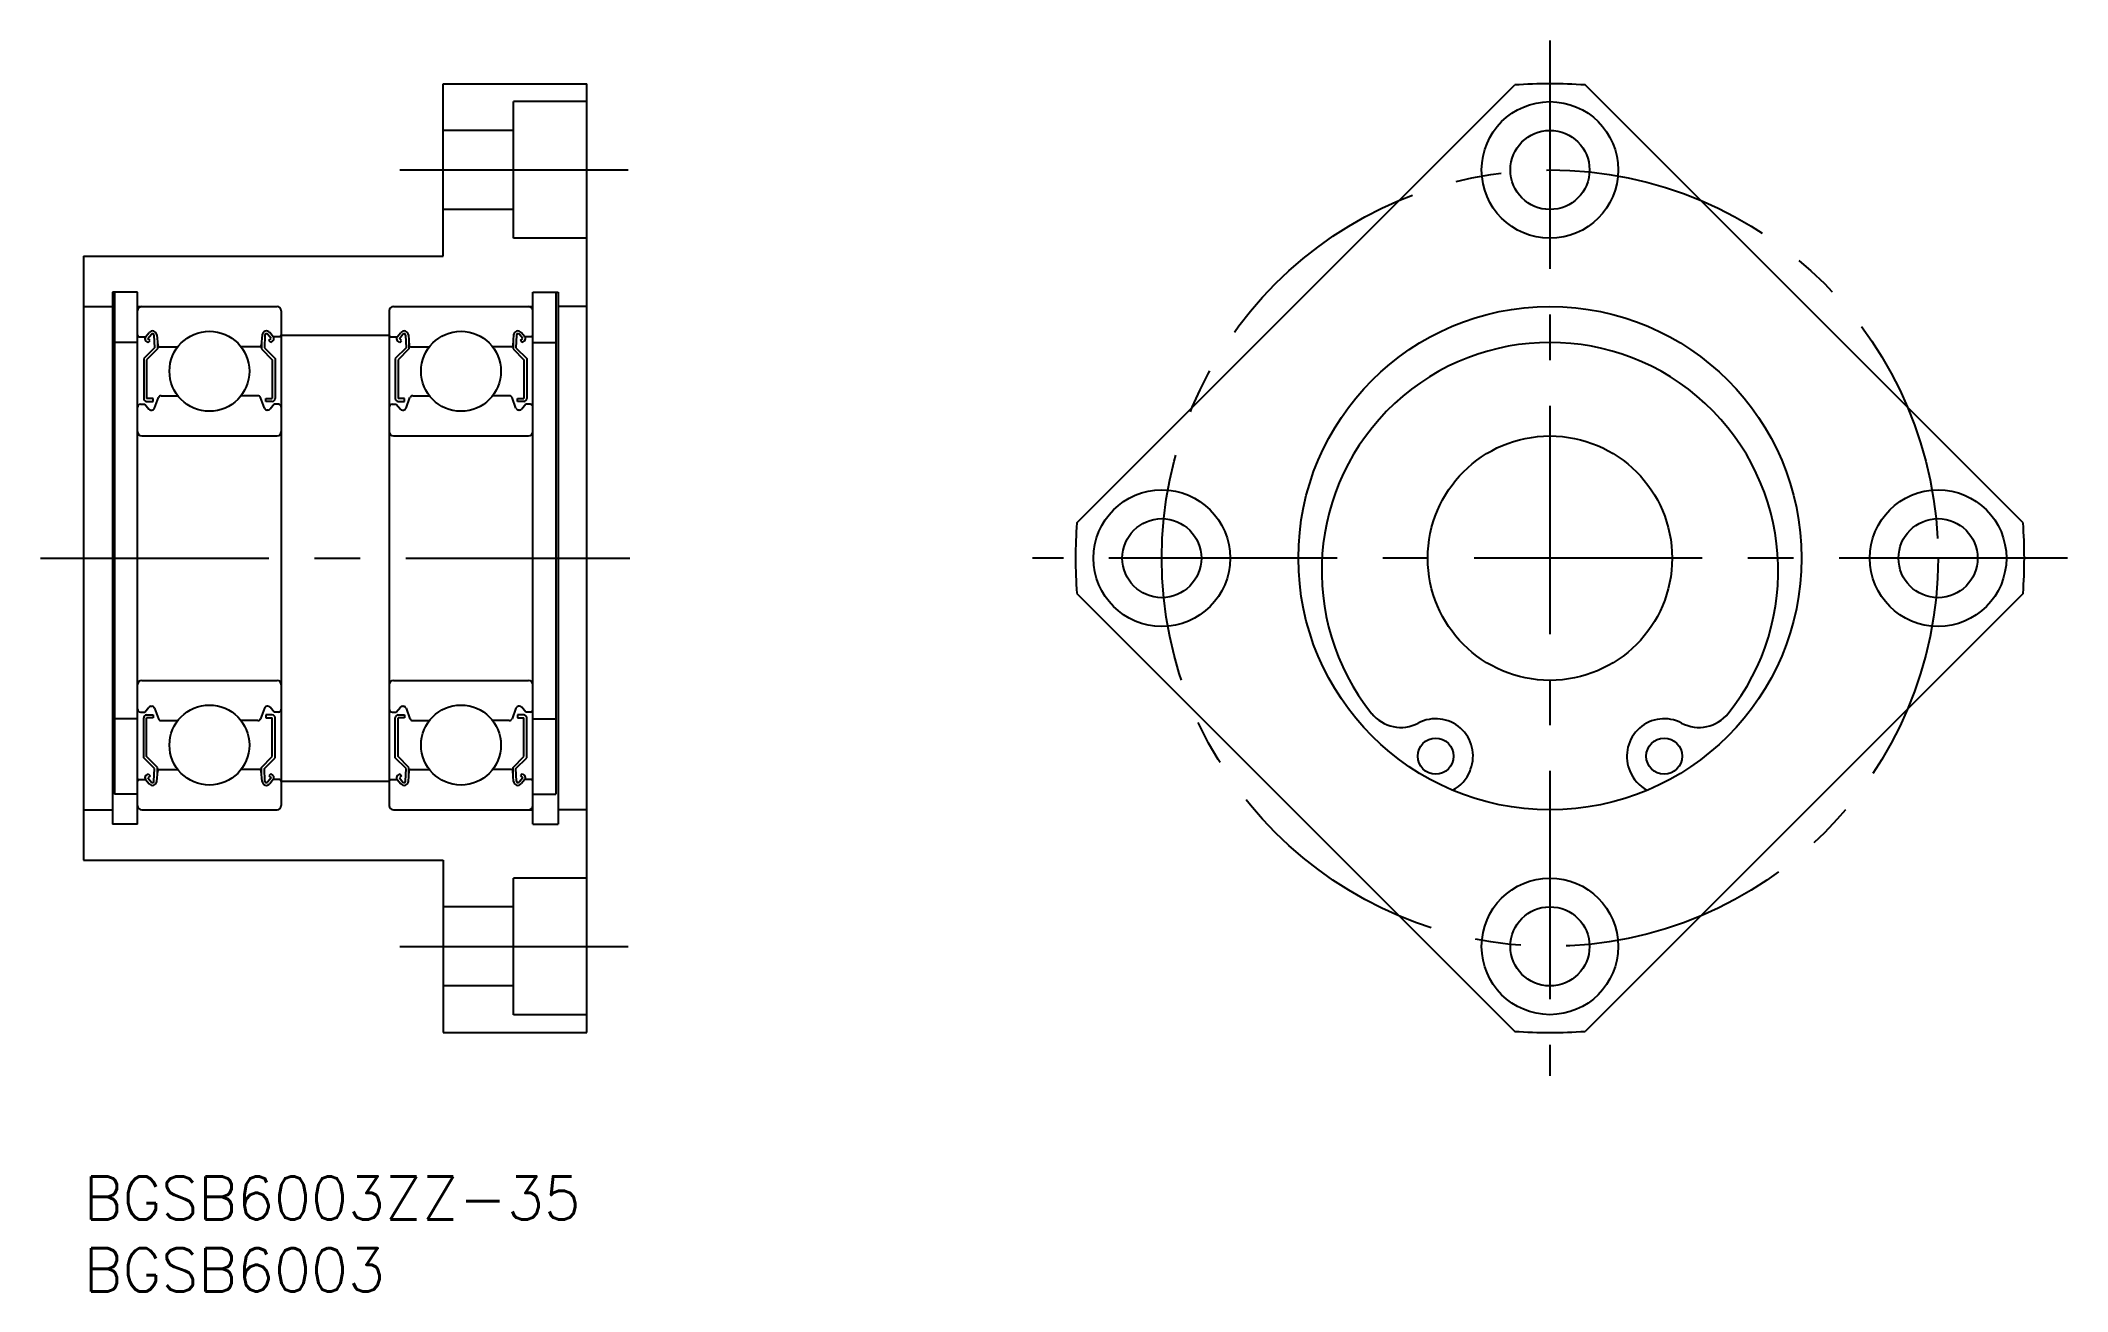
# Model space of a CAD drawing. Extents: x -3 to 138, y -8 to 79.
import ezdxf

# ---------------------------------------------------------------- set-up
doc = ezdxf.new("R2010")
doc.units = 0
doc.header["$LTSCALE"] = 0.5
doc.linetypes.add('CENTER', pattern=[50.8, 31.75, -6.35, 6.35, -6.35])
doc.layers.get('0').update_dxf_attribs({"linetype": 'CONTINUOUS'})
for name, color, linetype in [('MSM_CENTER', 1, 'CENTER'), ('MSM_CONTINUOUS', 7, 'CONTINUOUS'), ('MSM_PART_NUMBER', 7, 'CONTINUOUS')]:
    doc.layers.add(name, color=color, linetype=linetype)
doc.styles.get("Standard").update_dxf_attribs({"font": 'txt.shx', "height": 3, "bigfont": 'bigfont.shx'})

# ---------------------------------------------------------------- blocks, each defined once
blk = doc.blocks.new('*U6')
at = {"layer": 'MSM_PART_NUMBER'}
blk.add_text('BGSB6003ZZ-35', height=3, dxfattribs=at).set_placement((0, -3))
blk = doc.blocks.new('*U7')
at = {"layer": 'MSM_PART_NUMBER'}
blk.add_text('BGSB6003', height=3, dxfattribs=at).set_placement((0, -8))

msp = doc.modelspace()

# ---------------------------------------------------------------- linework, layer by layer
for p, q in [((25, 64), (25, 76)), ((25, 76), (35, 76)), ((35, 10), (35, 76)), ((69.09, 45.45), (99.55, 75.91)), ((134.91, 45.45), (104.45, 75.91)), ((0, 64), (25, 64)), ((0, 64), (0, 22)), ((3.75, 24.5), (3.75, 61.5)), ((31.25, 24.5), (31.25, 61.5)), ((3.75, 60.5), (13.45, 60.5)), ((13.75, 60.2), (13.75, 25.8)), ((21.25, 60.2), (21.25, 25.8)), ((21.55, 60.5), (31.25, 60.5)), ((3.85, 58.4), (4.31, 58.4)), ((4.31, 58.4), (4.56, 58.7)), ((4.49, 57.99), (4.33, 58.12)), ((4.46, 58.27), (4.71, 58.57)), ((4.62, 58.14), (4.46, 58.27)), ((4.49, 57.99), (4.62, 58.14)), ((4.89, 58.51), (4.93, 57.63)), ((5.09, 58.53), (5.15, 57.79)), ((5.13, 58.02), (5.13, 57.55)), ((12.41, 58.53), (12.35, 57.79)), ((12.37, 58.02), (12.37, 57.55)), ((12.61, 58.51), (12.57, 57.63)), ((13.04, 58.27), (12.79, 58.57)), ((12.88, 58.14), (13.04, 58.27)), ((13.01, 57.99), (12.88, 58.14)), ((13.19, 58.4), (12.94, 58.7)), ((13.01, 57.99), (13.17, 58.12)), ((13.65, 58.4), (13.19, 58.4)), ((13.75, 58.5), (21.25, 58.5)), ((21.35, 58.4), (21.81, 58.4)), ((21.81, 58.4), (22.06, 58.7)), ((21.99, 57.99), (21.83, 58.12)), ((21.96, 58.27), (22.21, 58.57)), ((22.12, 58.14), (21.96, 58.27)), ((21.99, 57.99), (22.12, 58.14)), ((22.39, 58.51), (22.43, 57.63)), ((22.59, 58.53), (22.65, 57.79)), ((22.63, 58.02), (22.63, 57.55)), ((29.91, 58.53), (29.85, 57.79)), ((29.87, 58.02), (29.87, 57.55)), ((30.11, 58.51), (30.07, 57.63)), ((30.54, 58.27), (30.29, 58.57)), ((30.38, 58.14), (30.54, 58.27)), ((30.51, 57.99), (30.38, 58.14)), ((30.69, 58.4), (30.44, 58.7)), ((30.51, 57.99), (30.67, 58.12)), ((31.15, 58.4), (30.69, 58.4)), ((4.93, 57.63), (4.18, 56.88)), ((4.18, 56.88), (4.18, 54.1)), ((5.13, 57.55), (4.38, 56.8)), ((4.38, 56.8), (4.38, 54.1)), ((5.25, 57.7), (6.55, 57.7)), ((12.25, 57.7), (10.95, 57.7)), ((12.37, 57.55), (13.12, 56.8)), ((12.57, 57.63), (13.32, 56.88)), ((13.12, 56.8), (13.12, 54.1)), ((13.32, 56.88), (13.32, 54.1)), ((22.43, 57.63), (21.68, 56.88)), ((21.68, 56.88), (21.68, 54.1)), ((22.63, 57.55), (21.88, 56.8)), ((21.88, 56.8), (21.88, 54.1)), ((22.75, 57.7), (24.05, 57.7)), ((29.75, 57.7), (28.45, 57.7)), ((29.87, 57.55), (30.62, 56.8)), ((30.07, 57.63), (30.82, 56.88)), ((30.62, 56.8), (30.62, 54.1)), ((30.82, 56.88), (30.82, 54.1)), ((3.95, 53.7), (4.25, 53.7)), ((4.25, 53.7), (4.53, 53.37)), ((4.83, 54.1), (4.38, 54.1)), ((4.38, 53.9), (4.83, 53.9)), ((4.83, 53.9), (4.83, 54.1)), ((4.93, 53.43), (5.2, 54.17)), ((5.39, 54.3), (6.55, 54.3)), ((12.11, 54.3), (10.95, 54.3)), ((12.57, 53.43), (12.3, 54.17)), ((12.67, 53.9), (12.67, 54.1)), ((12.67, 54.1), (13.12, 54.1)), ((13.12, 53.9), (12.67, 53.9)), ((13.25, 53.7), (12.97, 53.37)), ((13.55, 53.7), (13.25, 53.7)), ((21.45, 53.7), (21.75, 53.7)), ((21.75, 53.7), (22.03, 53.37)), ((22.33, 54.1), (21.88, 54.1)), ((21.88, 53.9), (22.33, 53.9)), ((22.33, 53.9), (22.33, 54.1)), ((22.43, 53.43), (22.7, 54.17)), ((22.89, 54.3), (24.05, 54.3)), ((29.61, 54.3), (28.45, 54.3)), ((30.07, 53.43), (29.8, 54.17)), ((30.17, 53.9), (30.17, 54.1)), ((30.17, 54.1), (30.62, 54.1)), ((30.62, 53.9), (30.17, 53.9)), ((30.75, 53.7), (30.47, 53.37)), ((31.05, 53.7), (30.75, 53.7)), ((4.68, 53.3), (4.74, 53.3)), ((12.82, 53.3), (12.76, 53.3)), ((22.18, 53.3), (22.24, 53.3)), ((30.32, 53.3), (30.26, 53.3)), ((4.05, 51.5), (13.45, 51.5)), ((21.55, 51.5), (30.95, 51.5)), ((69.09, 40.55), (99.55, 10.09)), ((134.91, 40.55), (104.45, 10.09)), ((4.05, 34.5), (13.45, 34.5)), ((21.55, 34.5), (30.95, 34.5)), ((4.25, 32.3), (4.53, 32.63)), ((4.68, 32.7), (4.74, 32.7)), ((4.93, 32.57), (5.2, 31.83)), ((12.57, 32.57), (12.3, 31.83)), ((12.82, 32.7), (12.76, 32.7)), ((13.25, 32.3), (12.97, 32.63)), ((21.75, 32.3), (22.03, 32.63)), ((22.18, 32.7), (22.24, 32.7)), ((22.43, 32.57), (22.7, 31.83)), ((30.07, 32.57), (29.8, 31.83)), ((30.32, 32.7), (30.26, 32.7)), ((30.75, 32.3), (30.47, 32.63)), ((3.95, 32.3), (4.25, 32.3)), ((4.18, 29.12), (4.18, 31.9)), ((4.38, 32.1), (4.83, 32.1)), ((4.38, 29.2), (4.38, 31.9)), ((4.83, 31.9), (4.38, 31.9)), ((4.83, 32.1), (4.83, 31.9)), ((5.39, 31.7), (6.55, 31.7)), ((12.11, 31.7), (10.95, 31.7)), ((12.67, 32.1), (12.67, 31.9)), ((13.12, 32.1), (12.67, 32.1)), ((12.67, 31.9), (13.12, 31.9)), ((13.12, 29.2), (13.12, 31.9)), ((13.55, 32.3), (13.25, 32.3)), ((13.32, 29.12), (13.32, 31.9)), ((21.45, 32.3), (21.75, 32.3)), ((21.68, 29.12), (21.68, 31.9)), ((21.88, 32.1), (22.33, 32.1)), ((22.33, 31.9), (21.88, 31.9)), ((21.88, 29.2), (21.88, 31.9)), ((22.33, 32.1), (22.33, 31.9)), ((22.89, 31.7), (24.05, 31.7)), ((29.61, 31.7), (28.45, 31.7)), ((30.17, 32.1), (30.17, 31.9)), ((30.62, 32.1), (30.17, 32.1)), ((30.17, 31.9), (30.62, 31.9)), ((30.62, 29.2), (30.62, 31.9)), ((31.05, 32.3), (30.75, 32.3)), ((30.82, 29.12), (30.82, 31.9)), ((4.93, 28.37), (4.18, 29.12)), ((5.13, 28.45), (4.38, 29.2)), ((4.89, 27.49), (4.93, 28.37)), ((5.09, 27.47), (5.15, 28.21)), ((5.13, 27.98), (5.13, 28.45)), ((5.25, 28.3), (6.55, 28.3)), ((12.25, 28.3), (10.95, 28.3)), ((12.41, 27.47), (12.35, 28.21)), ((12.37, 28.45), (13.12, 29.2)), ((12.37, 27.98), (12.37, 28.45)), ((12.57, 28.37), (13.32, 29.12)), ((12.61, 27.49), (12.57, 28.37)), ((22.43, 28.37), (21.68, 29.12)), ((22.63, 28.45), (21.88, 29.2)), ((22.39, 27.49), (22.43, 28.37)), ((22.59, 27.47), (22.65, 28.21)), ((22.63, 27.98), (22.63, 28.45)), ((22.75, 28.3), (24.05, 28.3)), ((29.75, 28.3), (28.45, 28.3)), ((29.91, 27.47), (29.85, 28.21)), ((29.87, 28.45), (30.62, 29.2)), ((29.87, 27.98), (29.87, 28.45)), ((30.07, 28.37), (30.82, 29.12)), ((30.11, 27.49), (30.07, 28.37)), ((3.85, 27.6), (4.31, 27.6)), ((4.31, 27.6), (4.56, 27.3)), ((4.49, 28.01), (4.33, 27.88)), ((4.62, 27.86), (4.46, 27.73)), ((4.46, 27.73), (4.71, 27.43)), ((4.49, 28.01), (4.62, 27.86)), ((13.04, 27.73), (12.79, 27.43)), ((13.01, 28.01), (12.88, 27.86)), ((12.88, 27.86), (13.04, 27.73)), ((13.19, 27.6), (12.94, 27.3)), ((13.01, 28.01), (13.17, 27.88)), ((13.65, 27.6), (13.19, 27.6)), ((13.75, 27.5), (21.25, 27.5)), ((21.35, 27.6), (21.81, 27.6)), ((21.81, 27.6), (22.06, 27.3)), ((21.99, 28.01), (21.83, 27.88)), ((22.12, 27.86), (21.96, 27.73)), ((21.96, 27.73), (22.21, 27.43)), ((21.99, 28.01), (22.12, 27.86)), ((30.54, 27.73), (30.29, 27.43)), ((30.51, 28.01), (30.38, 27.86)), ((30.38, 27.86), (30.54, 27.73)), ((30.69, 27.6), (30.44, 27.3)), ((30.51, 28.01), (30.67, 27.88)), ((31.15, 27.6), (30.69, 27.6)), ((4.05, 25.5), (13.45, 25.5)), ((6.55, 25.5), (6.55, 25.5)), ((21.55, 25.5), (31.25, 25.5)), ((24.05, 25.5), (24.05, 25.5)), ((0, 22), (25, 22)), ((25, 22), (25, 10)), ((25, 10), (35, 10))]:
    msp.add_line(p, q)
for centre, radius in [((102, 70), 4.75), ((102, 70), 2.75), ((102, 43), 17.5), ((8.75, 56), 2.78), ((26.25, 56), 2.78), ((102, 43), 8.5), ((75, 43), 4.75), ((129, 43), 4.75), ((75, 43), 2.75), ((129, 43), 2.75), ((8.75, 30), 2.78), ((26.25, 30), 2.78), ((102, 16), 4.75), ((102, 16), 2.75)]:
    msp.add_circle(centre, radius)
for centre, radius, start, end in [((102, 43), 33, 85.7491, 94.2509), ((4.05, 60.2), 0.3, 90, 180), ((13.45, 60.2), 0.3, 0, 90), ((21.55, 60.2), 0.3, 90, 180), ((30.95, 60.2), 0.3, 0, 90), ((3.85, 58.5), 0.1, 180, 270), ((4.46, 58.27), 0.2, 140.0031, 230.0823), ((4.79, 58.5), 0.3, 4.9968, 140.0031), ((4.79, 58.51), 0.1, 2.8198, 140.0012), ((12.71, 58.5), 0.3, 39.9969, 175.0032), ((12.71, 58.51), 0.1, 39.9988, 177.1802), ((13.04, 58.27), 0.2, 309.9177, 39.9969), ((13.65, 58.5), 0.1, 270, 0), ((21.35, 58.5), 0.1, 180, 270), ((21.96, 58.27), 0.2, 140.0031, 230.0823), ((22.29, 58.5), 0.3, 4.9968, 140.0031), ((22.29, 58.51), 0.1, 2.8198, 140.0012), ((30.21, 58.5), 0.3, 39.9969, 175.0032), ((30.21, 58.51), 0.1, 39.9988, 177.1802), ((30.54, 58.27), 0.2, 309.9177, 39.9969), ((31.15, 58.5), 0.1, 270, 0), ((5.25, 57.8), 0.1, 184.9968, 270), ((12.25, 57.8), 0.1, 270, 355.0032), ((22.75, 57.8), 0.1, 184.9968, 270), ((29.75, 57.8), 0.1, 270, 355.0032), ((3.95, 53.5), 0.2, 90, 180), ((4.38, 54.1), 0.2, 180, 270), ((5.39, 54.1), 0.2, 90, 159.9921), ((12.11, 54.1), 0.2, 20.0079, 90), ((13.12, 54.1), 0.2, 270, 0), ((13.55, 53.5), 0.2, 0, 90), ((21.45, 53.5), 0.2, 90, 180), ((21.88, 54.1), 0.2, 180, 270), ((22.89, 54.1), 0.2, 90, 159.9921), ((29.61, 54.1), 0.2, 20.0079, 90), ((30.62, 54.1), 0.2, 270, 0), ((31.05, 53.5), 0.2, 0, 90), ((4.68, 53.5), 0.2, 219.9947, 270), ((4.74, 53.5), 0.2, 270, 339.9921), ((12.76, 53.5), 0.2, 200.0079, 270), ((12.82, 53.5), 0.2, 270, 320.0053), ((22.18, 53.5), 0.2, 219.9947, 270), ((22.24, 53.5), 0.2, 270, 339.9921), ((30.26, 53.5), 0.2, 200.0079, 270), ((30.32, 53.5), 0.2, 270, 320.0053), ((4.05, 51.8), 0.3, 180, 270), ((13.45, 51.8), 0.3, 270, 0), ((21.55, 51.8), 0.3, 180, 270), ((30.95, 51.8), 0.3, 270, 0), ((102, 43), 33, 175.7491, 184.2509), ((102, 43), 33, 355.7491, 4.2509), ((4.05, 34.2), 0.3, 90, 180), ((13.45, 34.2), 0.3, 0, 90), ((21.55, 34.2), 0.3, 90, 180), ((30.95, 34.2), 0.3, 0, 90), ((3.95, 32.5), 0.2, 180, 270), ((4.68, 32.5), 0.2, 90, 140.0053), ((4.74, 32.5), 0.2, 20.0079, 90), ((12.76, 32.5), 0.2, 90, 159.9921), ((12.82, 32.5), 0.2, 39.9947, 90), ((13.55, 32.5), 0.2, 270, 0), ((21.45, 32.5), 0.2, 180, 270), ((22.18, 32.5), 0.2, 90, 140.0053), ((22.24, 32.5), 0.2, 20.0079, 90), ((30.26, 32.5), 0.2, 90, 159.9921), ((30.32, 32.5), 0.2, 39.9947, 90), ((31.05, 32.5), 0.2, 270, 0), ((4.38, 31.9), 0.2, 90, 180), ((5.39, 31.9), 0.2, 200.0079, 270), ((12.11, 31.9), 0.2, 270, 339.9921), ((13.12, 31.9), 0.2, 0, 90), ((21.88, 31.9), 0.2, 90, 180), ((22.89, 31.9), 0.2, 200.0079, 270), ((29.61, 31.9), 0.2, 270, 339.9921), ((30.62, 31.9), 0.2, 0, 90), ((5.25, 28.2), 0.1, 90, 175.0032), ((12.25, 28.2), 0.1, 4.9968, 90), ((22.75, 28.2), 0.1, 90, 175.0032), ((29.75, 28.2), 0.1, 4.9968, 90), ((3.85, 27.5), 0.1, 90, 180), ((4.46, 27.73), 0.2, 129.9177, 219.9969), ((4.79, 27.5), 0.3, 219.9969, 355.0032), ((4.79, 27.49), 0.1, 219.9988, 357.1802), ((12.71, 27.5), 0.3, 184.9968, 320.0031), ((12.71, 27.49), 0.1, 182.8198, 320.0012), ((13.04, 27.73), 0.2, 320.0031, 50.0823), ((13.65, 27.5), 0.1, 0, 90), ((21.35, 27.5), 0.1, 90, 180), ((21.96, 27.73), 0.2, 129.9177, 219.9969), ((22.29, 27.5), 0.3, 219.9969, 355.0032), ((22.29, 27.49), 0.1, 219.9988, 357.1802), ((30.21, 27.5), 0.3, 184.9968, 320.0031), ((30.21, 27.49), 0.1, 182.8198, 320.0012), ((30.54, 27.73), 0.2, 320.0031, 50.0823), ((31.15, 27.5), 0.1, 0, 90), ((4.05, 25.8), 0.3, 180, 270), ((13.45, 25.8), 0.3, 270, 0), ((21.55, 25.8), 0.3, 180, 270), ((30.95, 25.8), 0.3, 270, 0), ((102, 43), 33, 265.7491, 274.2509)]:
    msp.add_arc(centre, radius, start, end)
at = {"layer": 'MSM_CENTER'}
for p, q in [((102, 79), (102, 7)), ((22, 70), (38, 70)), ((-3, 43), (38, 43)), ((138, 43), (66, 43)), ((22, 16), (38, 16))]:
    msp.add_line(p, q, dxfattribs=at)
msp.add_circle((102, 43), 27, dxfattribs=at)
at = {"layer": 'MSM_CONTINUOUS'}
for p, q in [((29.9, 65.25), (29.9, 74.75)), ((35, 74.75), (29.9, 74.75)), ((29.9, 72.75), (25, 72.75)), ((29.9, 67.25), (25, 67.25)), ((35, 65.25), (29.9, 65.25)), ((3.75, 61.5), (2, 61.5)), ((2, 61.5), (2, 24.5)), ((2.15, 61.5, -0.5), (2.15, 26.59, -0.5)), ((31.25, 61.5), (33, 61.5)), ((32.85, 61.5, -0.5), (32.85, 26.59, -0.5)), ((33, 61.5), (33, 24.5)), ((0, 60.5), (2, 60.5)), ((35, 60.5), (33, 60.5)), ((3.75, 58), (2.15, 58)), ((31.25, 58), (32.85, 58)), ((3.75, 31.83), (2.15, 31.83)), ((31.25, 31.83), (32.85, 31.83)), ((96.44, 28.21), (96.48, 28.32)), ((107.52, 28.32), (107.56, 28.21)), ((0, 25.5), (2, 25.5)), ((3.75, 26.59), (2.15, 26.59)), ((31.25, 26.59), (32.85, 26.59)), ((35, 25.5), (33, 25.5)), ((3.75, 24.5), (2, 24.5)), ((31.25, 24.5), (33, 24.5)), ((35, 20.75), (29.9, 20.75)), ((29.9, 11.25), (29.9, 20.75)), ((29.9, 18.75), (25, 18.75)), ((29.9, 13.25), (25, 13.25)), ((35, 11.25), (29.9, 11.25))]:
    msp.add_line(p, q, dxfattribs=at)
for centre, radius in [((102, 43), 17.5), ((102, 43), 8.5), ((94.05, 29.23), 1.25), ((109.95, 29.23), 1.25)]:
    msp.add_circle(centre, radius, dxfattribs=at)
for centre, radius, start, end in [((102, 42.12), 15.88, 321.3506, 218.6494), ((91.63, 33.83), 2.6, 218.6494, 297.7045), ((94.05, 29.23), 2.6, 339.4114, 117.7045), ((109.95, 29.23), 2.6, 62.2955, 200.5886), ((112.37, 33.83), 2.6, 242.2955, 321.3506), ((94.1, 29.09), 2.5, 297.0551, 339.4114), ((109.9, 29.09), 2.5, 200.5886, 242.9449)]:
    msp.add_arc(centre, radius, start, end, dxfattribs=at)

# ---------------------------------------------------------------- block references
for name in ['*U6', '*U7']:
    msp.add_blockref(name, (0, 0), dxfattribs=at)

doc.saveas('drawing.dxf')
